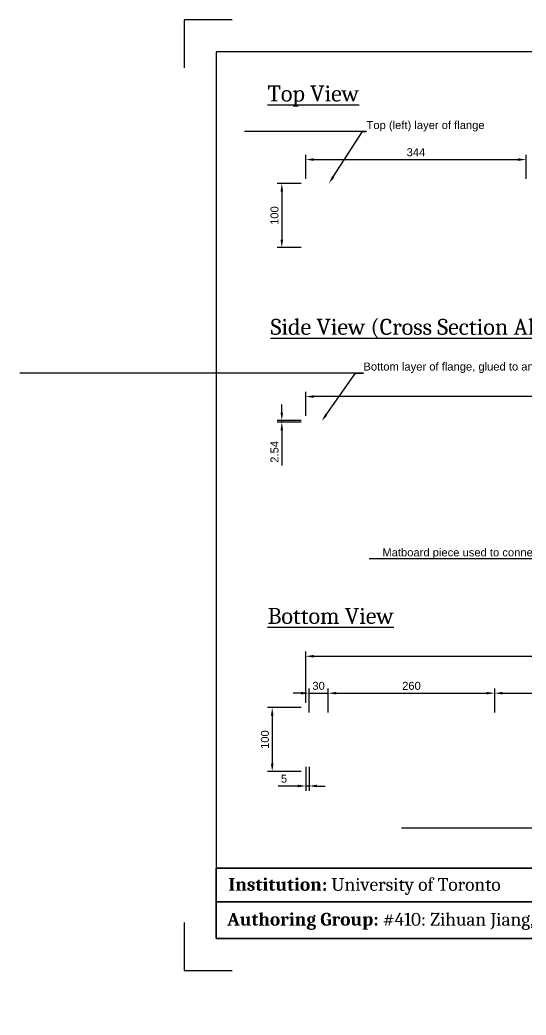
# Paper-space layout 'Sheet1' of a CAD drawing. Header units: millimetres. Extents: x -51 to 420, y -14 to 297.
# Drawn here: x -51.3 to 106.8, y -14 to 297 of the extents above; entities that cross this region are included whole.
import ezdxf
from ezdxf import colors
from ezdxf.entities.mleader import LeaderData, LeaderLine
from ezdxf.math import Vec2, Vec3

# ---------------------------------------------------------------- set-up
doc = ezdxf.new("R2010")
doc.units = ezdxf.units.MM
doc.header["$LTSCALE"] = 0.75
for name, color, linetype, lineweight in [('Annotations', 7, 'Continuous', 25), ('Border', 7, 'Continuous', 25), ('Dimensions', 7, 'Continuous', 25), ('TitleBlock', 7, 'Continuous', 35)]:
    doc.layers.add(name, color=color, linetype=linetype, lineweight=lineweight)
doc.styles.add('FusionTitle', font='arial.ttf')
doc.styles.get("Standard").update_dxf_attribs({"font": 'arial.ttf'})
doc.dimstyles.new('ISO-25', dxfattribs={"dimtxt": 2.5, "dimasz": 2.5, "dimexe": 1.5, "dimexo": 1.5, "dimgap": 1, "dimtad": 1, "dimzin": 12, "dimdsep": 46, "dimtxsty": 'Standard', "dimcen": 0, "dimclrd": 256, "dimclre": 256, "dimclrt": 256, "dimazin": 3, "dimtp": 0.1, "dimtm": 0.1, "dimtfac": 0.72, "dimtmove": 0, "dimatfit": 3, "dimfxl": 1, "dimtzin": 12, "dimarcsym": 0})

# ---------------------------------------------------------------- blocks, each defined once
blk = doc.blocks.new('ISO_A3_SHEET')
at = {"layer": 'Border'}
for p, q in [((410, 287), (9.983164, 287)), ((9.983164, 287), (9.983164, 10.075658)), ((410, 287), (410, 10)), ((9.983164, 10.075658), (410, 10))]:
    blk.add_line(p, q, dxfattribs=at)
at = {"layer": 'Defpoints'}
for p, q in [((15, 297), (0, 297)), ((0, 297), (0, 282)), ((420, 297), (405, 297)), ((420, 282), (420, 297)), ((0, 15), (0, 0)), ((420, 0), (420, 15)), ((0, 0), (15, 0)), ((405, 0), (420, 0))]:
    blk.add_line(p, q, dxfattribs=at)
blk = doc.blocks.new('*D25')
at = {"layer": 'Defpoints', "color": 0, "transparency": 16777216}
for p in [(295.97, 98.41), (37.98, 82.13), (295.98, 82.39)]:
    blk.add_point(p, dxfattribs=at)
at = {"layer": 'Dimensions', "lineweight": -2, "transparency": 16777216}
for p, q in [((37.98, 83.63), (37.97, 99.66)), ((295.98, 83.89), (295.97, 99.91)), ((40.47, 98.16), (293.47, 98.41))]:
    blk.add_line(p, q, dxfattribs=at)
at = {"layer": 'Dimensions', "transparency": 16777216}
for points in [[(40.47, 98.58), (40.47, 97.74), (37.97, 98.16)], [(293.47, 98.83), (293.47, 97.99), (295.97, 98.41)]]:
    blk.add_solid(points, dxfattribs=at)
at = {"layer": 'Dimensions', "transparency": 16777216, "insert": (166.97, 100.56), "char_height": 2.5, "attachment_point": 5, "rotation": 0.0564}
blk.add_mtext('1290', dxfattribs=at)
blk = doc.blocks.new('ISO_TITLEBLOCK 1')
at = {"layer": 'TitleBlock', "lineweight": 35}
for p, q in [((-233.003232, 22), (-233.003232, 0)), ((-78.057802, 21.984152), (-78.057802, 11.446715)), ((-30.095447, 22), (-30.095447, 0.023092)), ((-400.016836, 11.462563), (-30.095447, 11.462563)), ((-82.146331, 0), (-82.146331, 11.353068))]:
    blk.add_line(p, q, dxfattribs=at)
for points in [[(-400.016836, 0), (0, 0), (0, 22), (-400.016836, 22)], [(0, 0), (-390, 0), (-390, 0), (0, 0)], [(-390, 0), (-390, 0), (-390, 0), (-390, 0)]]:
    blk.add_lwpolyline(points, close=True, dxfattribs=at)
at = {"layer": 'TitleBlock', "lineweight": 35, "char_height": 4, "attachment_point": 1, "style": 'FusionTitle'}
for s, width, heights, insert in [('{\\fCambria|b1|i0|c0|p18;Institution:\\fCambria|b0|i0|c0|p18; University of Toronto}', 112.74861917, [6.264596], (-396.186585, 18.886361)), ('{\\fCambria|b1|i0|c0|p18;Project: \\fCambria|b0|i0|c0|p18;Matboard Bridge Design and Construction Project}', 171.33273116, [4.831455], (-230.026927, 19.141751)), ('\\pt4;{\\fCambria|b1|i0|c0|p18;Scale:}', 184.68978292, [6.264596], (-74.972867, 19.192645)), ('{\\fCambria|b1|i0|c0|p18;Page:}', 184.68978292, [6.264596], (-26.972867, 19.192645)), ('{\\fCambria|b1|i0|c0|p18;Authoring Group:\\fCambria|b0|i0|c0|p18; #410: Zihuan Jiang, Olivia Yang, Linda Zhao }', 184.68978292, [6.264596], (-396.578733, 7.989754)), ('{\\fCambria|b1|i0|c0|p18;Title:\\fCambria|b0|i0|c0|p18; }', 184.68978292, [6.264596], (-229.477461, 8.235423)), ('{\\fCambria|b1|i0|c0|p18;Date:\\fCambria|b0|i0|c0|p18; 2021-11-30}', 184.68978292, [6.264596], (-77.867463, 7.571475))]:
    blk.add_mtext_dynamic_manual_height_columns(s, width=width, gutter_width=17.5, heights=heights, dxfattribs=dict(at, insert=insert))
blk = doc.blocks.new('*D33')
at = {"layer": 'Defpoints', "color": 0, "transparency": 16777216}
for p in [(37.98, 82.13), (27.48, 62.13), (37.98, 62.13)]:
    blk.add_point(p, dxfattribs=at)
at = {"layer": 'Dimensions', "lineweight": -2, "transparency": 16777216}
for p, q in [((36.48, 82.13), (25.98, 82.13)), ((27.48, 79.63), (27.48, 64.63)), ((36.48, 62.13), (25.98, 62.13))]:
    blk.add_line(p, q, dxfattribs=at)
at = {"layer": 'Dimensions', "transparency": 16777216}
for points in [[(27.07, 79.63), (27.9, 79.63), (27.48, 82.13)], [(27.07, 64.63), (27.9, 64.63), (27.48, 62.13)]]:
    blk.add_solid(points, dxfattribs=at)
at = {"layer": 'Dimensions', "transparency": 16777216, "insert": (25.21, 72.13), "char_height": 2.5, "attachment_point": 5, "rotation": 90}
blk.add_mtext('100', dxfattribs=at)
blk = doc.blocks.new('*D57')
at = {"layer": 'Defpoints', "color": 0, "transparency": 16777216}
for p in [(37.98, 65.13), (38.98, 65.13), (37.98, 57.63)]:
    blk.add_point(p, dxfattribs=at)
at = {"layer": 'Dimensions', "lineweight": -2, "transparency": 16777216}
for p, q in [((37.98, 63.63), (37.98, 56.13)), ((38.98, 63.63), (38.98, 56.13)), ((35.48, 57.63), (29.33, 57.63)), ((38.98, 57.63), (37.98, 57.63)), ((41.48, 57.63), (43.98, 57.63))]:
    blk.add_line(p, q, dxfattribs=at)
at = {"layer": 'Dimensions', "transparency": 16777216}
for points in [[(35.48, 58.05), (35.48, 57.22), (37.98, 57.63)], [(41.48, 58.05), (41.48, 57.22), (38.98, 57.63)]]:
    blk.add_solid(points, dxfattribs=at)
at = {"layer": 'Dimensions', "transparency": 16777216, "insert": (31.15, 59.91), "char_height": 2.5, "attachment_point": 5}
blk.add_mtext('5', dxfattribs=at)
blk = doc.blocks.new('*D58')
at = {"layer": 'Defpoints', "color": 0, "transparency": 16777216}
for p in [(44.98, 86.63), (38.98, 79.13), (44.98, 79.13)]:
    blk.add_point(p, dxfattribs=at)
at = {"layer": 'Dimensions', "lineweight": -2, "transparency": 16777216}
for p, q in [((38.98, 80.63), (38.98, 88.13)), ((44.98, 80.63), (44.98, 88.13)), ((36.48, 86.63), (33.98, 86.63)), ((38.98, 86.63), (44.98, 86.63)), ((47.48, 86.63), (49.98, 86.63))]:
    blk.add_line(p, q, dxfattribs=at)
at = {"layer": 'Dimensions', "transparency": 16777216}
for points in [[(36.48, 87.05), (36.48, 86.22), (38.98, 86.63)], [(47.48, 87.05), (47.48, 86.22), (44.98, 86.63)]]:
    blk.add_solid(points, dxfattribs=at)
at = {"layer": 'Dimensions', "transparency": 16777216, "insert": (41.98, 88.91), "char_height": 2.5, "attachment_point": 5}
blk.add_mtext('30', dxfattribs=at)
blk = doc.blocks.new('*D59')
at = {"layer": 'Defpoints', "color": 0, "transparency": 16777216}
for p in [(96.98, 86.63), (44.98, 79.13), (96.98, 79.13)]:
    blk.add_point(p, dxfattribs=at)
at = {"layer": 'Dimensions', "lineweight": -2, "transparency": 16777216}
for p, q in [((44.98, 80.63), (44.98, 88.13)), ((96.98, 80.63), (96.98, 88.13)), ((47.48, 86.63), (94.48, 86.63))]:
    blk.add_line(p, q, dxfattribs=at)
at = {"layer": 'Dimensions', "transparency": 16777216}
for points in [[(47.48, 87.05), (47.48, 86.22), (44.98, 86.63)], [(94.48, 87.05), (94.48, 86.22), (96.98, 86.63)]]:
    blk.add_solid(points, dxfattribs=at)
at = {"layer": 'Dimensions', "transparency": 16777216, "insert": (70.98, 88.91), "char_height": 2.5, "attachment_point": 5}
blk.add_mtext('260', dxfattribs=at)
blk = doc.blocks.new('*D60')
at = {"layer": 'Defpoints', "color": 0, "transparency": 16777216}
for p in [(148.98, 86.63), (96.98, 79.13), (148.98, 79.13)]:
    blk.add_point(p, dxfattribs=at)
at = {"layer": 'Dimensions', "lineweight": -2, "transparency": 16777216}
for p, q in [((96.98, 80.63), (96.98, 88.13)), ((148.98, 80.63), (148.98, 88.13)), ((99.48, 86.63), (146.48, 86.63))]:
    blk.add_line(p, q, dxfattribs=at)
at = {"layer": 'Dimensions', "transparency": 16777216}
for points in [[(99.48, 87.05), (99.48, 86.22), (96.98, 86.63)], [(146.48, 87.05), (146.48, 86.22), (148.98, 86.63)]]:
    blk.add_solid(points, dxfattribs=at)
at = {"layer": 'Dimensions', "transparency": 16777216, "insert": (122.98, 88.91), "char_height": 2.5, "attachment_point": 5}
blk.add_mtext('260', dxfattribs=at)
blk = doc.blocks.new('*D69')
at = {"layer": 'Defpoints', "color": 0, "transparency": 16777216}
for p in [(30.48, 171.3), (37.98, 171.81), (37.98, 171.3)]:
    blk.add_point(p, dxfattribs=at)
at = {"layer": 'Dimensions', "lineweight": -2, "transparency": 16777216}
for p, q in [((30.48, 174.31), (30.48, 176.81)), ((36.48, 171.81), (28.98, 171.81)), ((36.48, 171.3), (28.98, 171.3)), ((30.48, 171.81), (30.48, 171.3)), ((30.48, 168.8), (30.48, 157.77))]:
    blk.add_line(p, q, dxfattribs=at)
at = {"layer": 'Dimensions', "transparency": 16777216}
for points in [[(30.07, 174.31), (30.9, 174.31), (30.48, 171.81)], [(30.07, 168.8), (30.9, 168.8), (30.48, 171.3)]]:
    blk.add_solid(points, dxfattribs=at)
at = {"layer": 'Dimensions', "transparency": 16777216, "insert": (28.21, 162.03), "char_height": 2.5, "attachment_point": 5, "rotation": 90}
blk.add_mtext('2.54', dxfattribs=at)
blk = doc.blocks.new('*D74')
at = {"layer": 'Defpoints', "color": 0, "transparency": 16777216}
for p in [(37.98, 245.86), (30.48, 225.86), (37.98, 225.86)]:
    blk.add_point(p, dxfattribs=at)
at = {"layer": 'Dimensions', "lineweight": -2, "transparency": 16777216}
for p, q in [((36.48, 245.86), (28.98, 245.86)), ((30.48, 243.36), (30.48, 228.36)), ((36.48, 225.86), (28.98, 225.86))]:
    blk.add_line(p, q, dxfattribs=at)
at = {"layer": 'Dimensions', "transparency": 16777216}
for points in [[(30.07, 243.36), (30.9, 243.36), (30.48, 245.86)], [(30.07, 228.36), (30.9, 228.36), (30.48, 225.86)]]:
    blk.add_solid(points, dxfattribs=at)
at = {"layer": 'Dimensions', "transparency": 16777216, "insert": (28.21, 235.86), "char_height": 2.5, "attachment_point": 5, "rotation": 90}
blk.add_mtext('100', dxfattribs=at)
blk = doc.blocks.new('*D77')
at = {"layer": 'Defpoints', "color": 0, "transparency": 16777216}
for p in [(106.78, 253.36), (37.98, 245.86), (106.78, 245.86)]:
    blk.add_point(p, dxfattribs=at)
at = {"layer": 'Dimensions', "lineweight": -2, "transparency": 16777216}
for p, q in [((37.98, 247.36), (37.98, 254.86)), ((40.48, 253.36), (104.28, 253.36)), ((106.78, 247.36), (106.78, 254.86))]:
    blk.add_line(p, q, dxfattribs=at)
at = {"layer": 'Dimensions', "transparency": 16777216}
for points in [[(40.48, 253.77), (40.48, 252.94), (37.98, 253.36)], [(104.28, 253.77), (104.28, 252.94), (106.78, 253.36)]]:
    blk.add_solid(points, dxfattribs=at)
at = {"layer": 'Dimensions', "transparency": 16777216, "insert": (72.38, 255.63), "char_height": 2.5, "attachment_point": 5}
blk.add_mtext('344', dxfattribs=at)
blk = doc.blocks.new('*D78')
at = {"layer": 'Defpoints', "color": 0, "transparency": 16777216}
for p in [(37.98, 179.31), (37.98, 171.81), (199.55, 171.81)]:
    blk.add_point(p, dxfattribs=at)
at = {"layer": 'Dimensions', "lineweight": -2, "transparency": 16777216}
for p, q in [((37.98, 173.31), (37.98, 180.81)), ((199.55, 173.31), (199.55, 180.81)), ((197.05, 179.31), (40.48, 179.31))]:
    blk.add_line(p, q, dxfattribs=at)
at = {"layer": 'Dimensions', "transparency": 16777216}
for points in [[(40.48, 179.72), (40.48, 178.89), (37.98, 179.31)], [(197.05, 179.72), (197.05, 178.89), (199.55, 179.31)]]:
    blk.add_solid(points, dxfattribs=at)
at = {"layer": 'Dimensions', "transparency": 16777216, "insert": (118.77, 181.58), "char_height": 2.5, "attachment_point": 5}
blk.add_mtext('808', dxfattribs=at)

psp = doc.layouts.new('Sheet1')

# ---------------------------------------------------------------- block references
at = {"layer": 'Border'}
psp.add_blockref('ISO_A3_SHEET', (0, 0), dxfattribs=at)
at = {"layer": 'TitleBlock'}
psp.add_blockref('ISO_TITLEBLOCK 1', (410, 10), dxfattribs=at)

# ---------------------------------------------------------------- texts
at = {"layer": 'Annotations', "char_height": 5, "attachment_point": 1}
for s, width, insert in [('{\\fCambria|b0|i0|c0|p18;\\LTop View}', 59.133989, (26.0124, 276.5071)), ('{\\fCambria|b0|i0|c0|p18;\\LSide View (Cross Section Along Length)}', 146.308123, (26.9624, 203.5994)), ('{\\fCambria|b0|i0|c0|p18;\\LBottom View}', 59.133989, (26.0124, 113.2925))]:
    psp.add_mtext_dynamic_manual_height_columns(s, width=width, gutter_width=12.5, heights=[0], dxfattribs=dict(at, insert=insert))

# ---------------------------------------------------------------- dimensions: what is measured, and where the dimension line sits
at = {"layer": 'Dimensions'}
for p1, p2, distance, picture, middle in [((37.9831, 245.855), (106.7831, 245.855), 7.5, '*D77', (72.3831, 255.6323)), ((37.9831, 245.855), (37.9831, 225.855), -7.5, '*D74', (28.2067, 235.855)), ((37.9831, 171.8058), (37.9831, 171.2978), -7.5, '*D69', (28.2067, 162.0347)), ((37.9831, 82.1339), (295.9831, 82.3879), 16.0235, '*D25', (166.9651, 100.5608)), ((38.9831, 79.1339), (44.9831, 79.1339), 7.5, '*D58', (41.9831, 88.9112)), ((44.9831, 79.1339), (96.9831, 79.1339), 7.5, '*D59', (70.9831, 88.9103)), ((96.9831, 79.1339), (148.9831, 79.1339), 7.5, '*D60', (122.9831, 88.9103)), ((37.9831, 82.1339), (37.9831, 62.1339), -10.5, '*D33', (25.2067, 72.1339)), ((38.9831, 65.1339), (37.9831, 65.1339), 7.5, '*D57', (31.1543, 59.9052))]:
    dim = psp.add_aligned_dim(p1=p1, p2=p2, distance=distance, dimstyle='ISO-25', override={"dimlfac": -5, "dimclrd": 256, "dimclre": 256}, dxfattribs=at)
    dim.commit()
    dim.dimension.update_dxf_attribs({"geometry": picture, "text_midpoint": middle})
dim = psp.add_linear_dim(base=(37.9831, 179.3058), p1=(199.5507, 171.8058), p2=(37.9831, 171.8058), dimstyle='ISO-25', override={"dimdec": 0, "dimlfac": -5, "dimclrd": 256, "dimclre": 256, "dimtdec": 0}, dxfattribs=at)
dim.commit()
dim.dimension.update_dxf_attribs({"geometry": '*D78', "text_midpoint": (118.7669, 181.5822)})

# ---------------------------------------------------------------- leaders
at = {"layer": 'Annotations'}
ml = psp.add_multileader_mtext('Standard', dxfattribs=at)
ml.set_content('Top (left) layer of flange', color=256)
ml.set_leader_properties()
ml.build(insert=Vec2(0, 0))
ml.multileader.update_dxf_attribs({"text_left_attachment_type": 5, "text_right_attachment_type": 5, "dogleg_length": 2.5, "arrow_head_size": 2.5})
ctx = ml.context
ctx.base_point, ctx.char_height, ctx.arrow_head_size, ctx.landing_gap_size, ctx.plane_origin = Vec3(56.9488, 262.1211), 2.5, 2.5, 0, Vec3(44.1135, 241.9384)
ctx.left_attachment, ctx.right_attachment = 5, 5
notes = []
notes.append((ctx, [(0, (1, 1, 0), (55.6616, 262.1211), (1, 0), 1.2872, [(0, [(45.1689, 245.855)], 0, [])])]))
ctx.mtext.insert, ctx.mtext.flow_direction = Vec3(56.9488, 265.3987), 5
ml = psp.add_multileader_mtext('Standard', dxfattribs=at)
ml.set_content('Bottom layer of flange, glued to and connects two top flange layers', color=256)
ml.set_leader_properties()
ml.build(insert=Vec2(0, 0))
ml.multileader.update_dxf_attribs({"text_left_attachment_type": 5, "text_right_attachment_type": 5, "dogleg_length": 2.5, "arrow_head_size": 2.5})
ctx = ml.context
ctx.base_point, ctx.char_height, ctx.arrow_head_size, ctx.landing_gap_size, ctx.plane_origin = Vec3(55.9731, 186.6604), 2.5, 2.5, 0, Vec3(49.9787, 164.4449)
ctx.left_attachment, ctx.right_attachment = 5, 5
notes.append((ctx, [(0, (1, 1, 0), (53.4731, 186.6604), (1, 0), 2.5, [(0, [(42.9076, 171.5518)], 0, [])])]))
ctx.mtext.insert, ctx.mtext.flow_direction = Vec3(55.9731, 189.938), 5
ml = psp.add_multileader_mtext('Standard', dxfattribs=at)
ml.set_content('Matboard piece used to connect webs together (on outside) via cement glue', color=256)
ml.set_leader_properties()
ml.build(insert=Vec2(0, 0))
ml.multileader.update_dxf_attribs({"text_left_attachment_type": 5, "text_right_attachment_type": 5, "dogleg_length": 2.5, "arrow_head_size": 2.5})
ctx = ml.context
ctx.base_point, ctx.char_height, ctx.arrow_head_size, ctx.landing_gap_size, ctx.plane_origin = Vec3(62.2869, 128.5987), 2.5, 2.5, 0, Vec3(199.0669, 142.1909)
ctx.left_attachment, ctx.right_attachment, ctx.text_align_type = 5, 5, 2
notes.append((ctx, [(0, (1, 1, 0), (181.8401, 128.5987), (-1, 0), 2.5, [(0, [(199.8804, 149.2978)], 0, [])])]))
ctx.mtext.insert, ctx.mtext.alignment, ctx.mtext.flow_direction = Vec3(179.3401, 131.8763), 3, 5
ml = psp.add_multileader_mtext('Standard', dxfattribs=at)
ml.set_content('Bottom flange; same length as top flap to support bridge where negative bending moment occurs ', color=256)
ml.set_leader_properties()
ml.build(insert=Vec2(0, 0))
ml.multileader.update_dxf_attribs({"text_left_attachment_type": 5, "text_right_attachment_type": 5, "dogleg_length": 2.5, "arrow_head_size": 2.5})
ctx = ml.context
ctx.base_point, ctx.char_height, ctx.arrow_head_size, ctx.landing_gap_size, ctx.plane_origin = Vec3(224.8888, 44.5017), 2.5, 2.5, 0, Vec3(215.3642, 58.6594)
ctx.left_attachment, ctx.right_attachment = 5, 5
notes.append((ctx, [(0, (1, 1, 0), (222.3888, 44.5017), (1, 0), 2.5, [(0, [(216.4195, 61.8799)], 0, [])])]))
ctx.mtext.insert, ctx.mtext.flow_direction = Vec3(224.8888, 47.7794), 5
for ctx, leaders in notes:
    for number, flags, end, landing, length, lines in leaders:
        leader = LeaderData()
        leader.index, (leader.has_last_leader_line, leader.has_dogleg_vector, leader.attachment_direction) = number, flags
        leader.last_leader_point, leader.dogleg_vector, leader.dogleg_length = Vec3(end), Vec3(landing), length
        for number, points, colour, breaks in lines:
            line = LeaderLine()
            line.index, line.vertices, line.color, line.breaks = number, Vec3.list(points), colors.encode_raw_color(colour), breaks
            leader.lines.append(line)
        ctx.leaders.append(leader)

doc.saveas('drawing.dxf')
